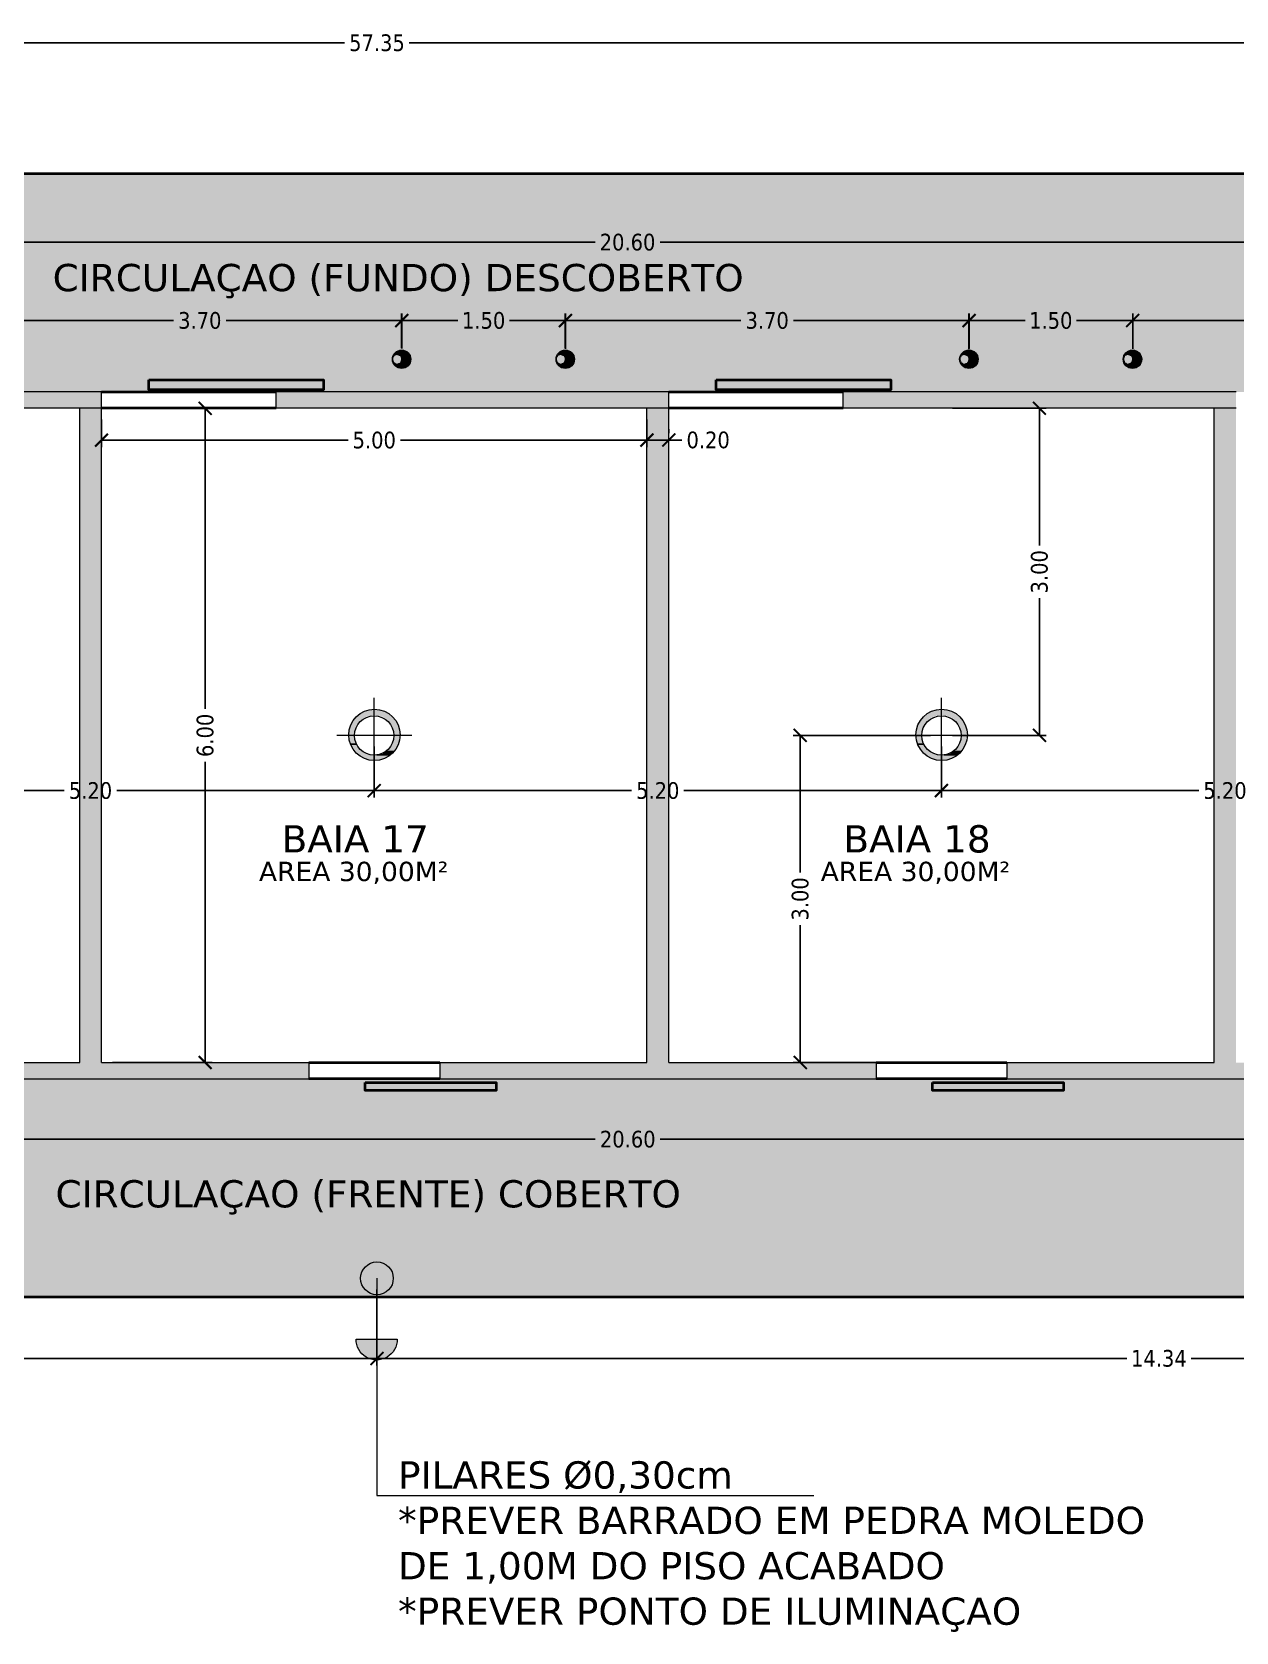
# Model space of a CAD drawing. Header units: millimetres. Extents: x 2543 to 3089, y 1295 to 1485.
# Drawn here: x 3016.77 to 3027.81, y 1408.72 to 1423.39 of the extents above; entities that cross this region are included whole.
import ezdxf

# ---------------------------------------------------------------- set-up
doc = ezdxf.new("R2010")
doc.units = ezdxf.units.MM
doc.layers.get('Defpoints').update_dxf_attribs({"lineweight": 0})
for name, color, linetype, lineweight in [('AF-Indicação coluna', 5, 'Continuous', 20), ('ARQ. Linha Grossa', 5, 'Continuous', 40), ('ARQ. Texto', 7, 'Continuous', 0)]:
    doc.layers.add(name, color=color, linetype=linetype, lineweight=lineweight)
doc.layers.add('ARQ. Hachura', color=7, linetype='Continuous', lineweight=0, true_color=0x9e9e9e)
doc.layers.add('PDF_IM- LUMINOTÉCNICO', color=7, linetype='Continuous', true_color=0xa500a5)
doc.styles.add('NICAZA', font='verdana.ttf', dxfattribs={"width": 0.85})
doc.styles.get("Standard").update_dxf_attribs({"font": 'arial.ttf'})
doc.dimstyles.new('esc-100', dxfattribs={"dimscale": 0.85, "dimtxt": 0.18, "dimasz": 0.14, "dimexe": 0.075, "dimexo": 0.12, "dimgap": 0.06, "dimtad": 0, "dimzin": 0, "dimdsep": 46, "dimtxsty": 'NICAZA', "dimblk": 'ARCHTICK', "dimcen": 0.09, "dimclrd": 7, "dimclre": 7, "dimclrt": 7, "dimadec": 1, "dimazin": 0, "dimtfac": 1, "dimtofl": 0, "dimtmove": 0, "dimatfit": 3, "dimfxl": 1, "dimtolj": 1, "dimtzin": 0, "dimarcsym": 0})

# ---------------------------------------------------------------- blocks, each defined once
blk = doc.blocks.new('_ArchTick')
at = {"color": 0, "linetype": 'ByBlock', "const_width": 0.15}
blk.add_lwpolyline([(-0.5, -0.5), (0.5, 0.5)], dxfattribs=at)
blk = doc.blocks.new('*D172')
at = {"layer": 'AF-Indicação coluna', "color": 7, "lineweight": -2, "transparency": 16777216}
for p, q in [((3011.935, 1420.627), (3011.935, 1421.524)), ((3032.533, 1420.627), (3032.533, 1421.524)), ((3011.935, 1421.46), (3021.936, 1421.46)), ((3032.533, 1421.46), (3022.532, 1421.46))]:
    blk.add_line(p, q, dxfattribs=at)
at = {"layer": 'Defpoints', "color": 0, "transparency": 16777216}
for p in [(3032.533, 1421.46), (3011.935, 1420.525), (3032.533, 1420.525)]:
    blk.add_point(p, dxfattribs=at)
at = {"layer": 'AF-Indicação coluna', "color": 7, "lineweight": -2, "transparency": 16777216, "xscale": 0.119, "yscale": 0.119, "zscale": 0.119, "rotation": 180}
blk.add_blockref('_ArchTick', (3011.935, 1421.46), dxfattribs=at)
at = {"layer": 'AF-Indicação coluna', "color": 7, "lineweight": -2, "transparency": 16777216, "xscale": 0.119, "yscale": 0.119, "zscale": 0.119}
blk.add_blockref('_ArchTick', (3032.533, 1421.46), dxfattribs=at)
at = {"layer": 'AF-Indicação coluna', "color": 7, "transparency": 16777216, "insert": (3022.234, 1421.46), "char_height": 0.153, "attachment_point": 5, "style": 'NICAZA'}
blk.add_mtext('\\A1;20.60', dxfattribs=at)
blk = doc.blocks.new('luminaria psio')
at = {"layer": 'PDF_IM- LUMINOTÉCNICO', "transparency": 33554559}
blk.add_hatch(color=256, dxfattribs=at).paths.add_polyline_path([(0.111, 0.515), (-0.102, 0.515), (-0.135, 0.499), (-0.167, 0.499), (-0.298, 0.434), (-0.429, 0.303), (-0.445, 0.27), (-0.445, 0.254), (-0.462, 0.254), (-0.462, 0.221), (-0.478, 0.205), (-0.478, 0.172), (-0.495, 0.172), (-0.495, 0.123), (-0.511, 0.106), (-0.511, 0.074), (-0.495, 0.106), (-0.478, 0.123), (-0.478, 0.156), (-0.462, 0.172), (-0.445, 0.172), (-0.445, 0.188), (-0.429, 0.205), (-0.413, 0.205), (-0.38, 0.237), (-0.364, 0.237), (-0.364, 0.254), (-0.331, 0.254), (-0.315, 0.27), (-0.184, 0.27), (-0.167, 0.254), (-0.135, 0.254), (-0.135, 0.237), (-0.118, 0.237), (-0.086, 0.221), (-0.086, 0.205), (-0.069, 0.205), (-0.02, 0.156), (-0.02, 0.139), (-0.004, 0.123), (-0.004, 0.106), (0.013, 0.074), (0.013, -0.074), (-0.004, -0.09), (-0.004, -0.123), (-0.036, -0.155), (-0.036, -0.172), (-0.069, -0.204), (-0.086, -0.204), (-0.086, -0.221), (-0.118, -0.221), (-0.135, -0.237), (-0.167, -0.253), (-0.184, -0.253), (-0.216, -0.27), (-0.282, -0.27), (-0.315, -0.253), (-0.331, -0.253), (-0.364, -0.237), (-0.38, -0.221), (-0.396, -0.221), (-0.413, -0.204), (-0.429, -0.204), (-0.445, -0.188), (-0.445, -0.172), (-0.478, -0.139), (-0.478, -0.123), (-0.495, -0.106), (-0.495, -0.09), (-0.511, -0.074), (-0.511, -0.106), (-0.495, -0.123), (-0.495, -0.155), (-0.478, -0.172), (-0.478, -0.204), (-0.462, -0.221), (-0.462, -0.237), (-0.445, -0.253), (-0.445, -0.27), (-0.429, -0.303), (-0.396, -0.319), (-0.38, -0.352), (-0.347, -0.368), (-0.331, -0.401), (-0.135, -0.499), (-0.102, -0.499), (-0.069, -0.515), (0.078, -0.515), (0.111, -0.499), (0.144, -0.499), (0.307, -0.417), (0.356, -0.368), (0.389, -0.352), (0.405, -0.319), (0.422, -0.303), (0.438, -0.27), (0.454, -0.27), (0.454, -0.237), (0.471, -0.237), (0.471, -0.204), (0.487, -0.204), (0.487, -0.155), (0.503, -0.139), (0.503, -0.09), (0.52, -0.074), (0.52, 0.074), (0.503, 0.106), (0.503, 0.156), (0.487, 0.172), (0.487, 0.205), (0.471, 0.205), (0.471, 0.237), (0.454, 0.254), (0.454, 0.27), (0.438, 0.27), (0.405, 0.335), (0.356, 0.385), (0.323, 0.401), (0.307, 0.434), (0.176, 0.499), (0.144, 0.499)])
at = {"layer": 'PDF_IM- LUMINOTÉCNICO', "lineweight": 18}
blk.add_lwpolyline([(0.013, 0.008), (0.013, 0.057), (-0.004, 0.106), (-0.02, 0.156), (-0.053, 0.188), (-0.086, 0.221), (-0.135, 0.254), (-0.184, 0.27), (-0.233, 0.27), (-0.282, 0.27), (-0.331, 0.254), (-0.38, 0.237), (-0.429, 0.205), (-0.462, 0.172), (-0.478, 0.123), (-0.511, 0.074), (-0.511, 0.025), (-0.511, -0.024), (-0.511, -0.074), (-0.478, -0.123), (-0.462, -0.155), (-0.429, -0.204), (-0.38, -0.221), (-0.331, -0.253), (-0.282, -0.27), (-0.233, -0.27), (-0.184, -0.253), (-0.135, -0.237), (-0.086, -0.221), (-0.053, -0.188), (-0.02, -0.139), (-0.004, -0.09), (0.013, -0.041)], close=True, dxfattribs=at)
at = {"layer": 'PDF_IM- LUMINOTÉCNICO', "lineweight": 0}
for points in [[(-0.511, 0.074), (-0.511, 0.074), (-0.511, 0.074)], [(-0.511, 0.074), (-0.511, 0.074), (-0.511, 0.074)], [(0.454, 0.27), (-0.233, 0.27), (0.454, 0.27)], [(0.454, 0.27), (-0.216, 0.27), (0.454, 0.27)], [(0.454, 0.254), (-0.167, 0.254), (0.454, 0.254)], [(0.471, 0.237), (-0.135, 0.237), (0.471, 0.237)], [(-0.511, -0.024), (-0.511, -0.024), (-0.511, -0.024)], [(-0.511, -0.024), (-0.511, -0.024), (-0.511, -0.024)], [(-0.511, -0.074), (-0.511, -0.074), (-0.511, -0.074)], [(-0.511, -0.074), (-0.511, -0.074), (-0.511, -0.074)], [(-0.495, -0.09), (-0.511, -0.074), (-0.495, -0.09)], [(0.454, -0.27), (-0.216, -0.27), (0.454, -0.27)], [(0.454, -0.253), (-0.167, -0.253), (0.454, -0.253)], [(0.471, -0.221), (-0.086, -0.221), (0.471, -0.221)], [(0.52, -0.024), (0.013, -0.024), (0.52, -0.024)]]:
    blk.add_lwpolyline(points, dxfattribs=at)
at = {"layer": 'PDF_IM- LUMINOTÉCNICO', "lineweight": 18}
blk.add_circle((0, 0), 0.52, dxfattribs=at)
blk = doc.blocks.new('*D158')
at = {"color": 7, "lineweight": -2, "transparency": 16777216}
for p, q in [((3016.464, 1420.478), (3016.464, 1420.806)), ((3016.464, 1420.742), (3018.072, 1420.742)), ((3020.163, 1420.742), (3018.554, 1420.742)), ((3020.163, 1420.489), (3020.163, 1420.806))]:
    blk.add_line(p, q, dxfattribs=at)
at = {"layer": 'Defpoints', "color": 0, "transparency": 16777216}
for p in [(3020.163, 1420.742), (3016.464, 1420.376), (3020.163, 1420.387)]:
    blk.add_point(p, dxfattribs=at)
at = {"color": 7, "lineweight": -2, "transparency": 16777216, "xscale": 0.119, "yscale": 0.119, "zscale": 0.119, "rotation": 180}
blk.add_blockref('_ArchTick', (3016.464, 1420.742), dxfattribs=at)
at = {"color": 7, "lineweight": -2, "transparency": 16777216, "xscale": 0.119, "yscale": 0.119, "zscale": 0.119}
blk.add_blockref('_ArchTick', (3020.163, 1420.742), dxfattribs=at)
at = {"color": 7, "transparency": 16777216, "insert": (3018.313, 1420.742), "char_height": 0.153, "attachment_point": 5, "style": 'NICAZA'}
blk.add_mtext('\\A1;3.70', dxfattribs=at)
blk = doc.blocks.new('*D159')
at = {"color": 7, "lineweight": -2, "transparency": 16777216}
for p, q in [((3020.165, 1420.486), (3020.165, 1420.806)), ((3020.165, 1420.742), (3020.679, 1420.742)), ((3021.665, 1420.742), (3021.151, 1420.742)), ((3021.665, 1420.482), (3021.665, 1420.806))]:
    blk.add_line(p, q, dxfattribs=at)
at = {"layer": 'Defpoints', "color": 0, "transparency": 16777216}
for p in [(3021.665, 1420.742), (3020.165, 1420.384), (3021.665, 1420.38)]:
    blk.add_point(p, dxfattribs=at)
at = {"color": 7, "lineweight": -2, "transparency": 16777216, "xscale": 0.119, "yscale": 0.119, "zscale": 0.119, "rotation": 180}
blk.add_blockref('_ArchTick', (3020.165, 1420.742), dxfattribs=at)
at = {"color": 7, "lineweight": -2, "transparency": 16777216, "xscale": 0.119, "yscale": 0.119, "zscale": 0.119}
blk.add_blockref('_ArchTick', (3021.665, 1420.742), dxfattribs=at)
at = {"color": 7, "transparency": 16777216, "insert": (3020.915, 1420.742), "char_height": 0.153, "attachment_point": 5, "style": 'NICAZA'}
blk.add_mtext('\\A1;1.50', dxfattribs=at)
blk = doc.blocks.new('*D160')
at = {"color": 7, "lineweight": -2, "transparency": 16777216}
for p, q in [((3021.663, 1420.489), (3021.663, 1420.806)), ((3021.663, 1420.742), (3023.273, 1420.742)), ((3025.365, 1420.742), (3023.755, 1420.742)), ((3025.365, 1420.486), (3025.365, 1420.806))]:
    blk.add_line(p, q, dxfattribs=at)
at = {"layer": 'Defpoints', "color": 0, "transparency": 16777216}
for p in [(3025.365, 1420.742), (3021.663, 1420.387), (3025.365, 1420.384)]:
    blk.add_point(p, dxfattribs=at)
at = {"color": 7, "lineweight": -2, "transparency": 16777216, "xscale": 0.119, "yscale": 0.119, "zscale": 0.119, "rotation": 180}
blk.add_blockref('_ArchTick', (3021.663, 1420.742), dxfattribs=at)
at = {"color": 7, "lineweight": -2, "transparency": 16777216, "xscale": 0.119, "yscale": 0.119, "zscale": 0.119}
blk.add_blockref('_ArchTick', (3025.365, 1420.742), dxfattribs=at)
at = {"color": 7, "transparency": 16777216, "insert": (3023.514, 1420.742), "char_height": 0.153, "attachment_point": 5, "style": 'NICAZA'}
blk.add_mtext('\\A1;3.70', dxfattribs=at)
blk = doc.blocks.new('*D161')
at = {"color": 7, "lineweight": -2, "transparency": 16777216}
for p, q in [((3025.364, 1420.478), (3025.364, 1420.806)), ((3025.364, 1420.742), (3025.878, 1420.742)), ((3026.865, 1420.742), (3026.35, 1420.742)), ((3026.865, 1420.482), (3026.865, 1420.806))]:
    blk.add_line(p, q, dxfattribs=at)
at = {"layer": 'Defpoints', "color": 0, "transparency": 16777216}
for p in [(3026.865, 1420.742), (3025.364, 1420.376), (3026.865, 1420.38)]:
    blk.add_point(p, dxfattribs=at)
at = {"color": 7, "lineweight": -2, "transparency": 16777216, "xscale": 0.119, "yscale": 0.119, "zscale": 0.119, "rotation": 180}
blk.add_blockref('_ArchTick', (3025.364, 1420.742), dxfattribs=at)
at = {"color": 7, "lineweight": -2, "transparency": 16777216, "xscale": 0.119, "yscale": 0.119, "zscale": 0.119}
blk.add_blockref('_ArchTick', (3026.865, 1420.742), dxfattribs=at)
at = {"color": 7, "transparency": 16777216, "insert": (3026.114, 1420.742), "char_height": 0.153, "attachment_point": 5, "style": 'NICAZA'}
blk.add_mtext('\\A1;1.50', dxfattribs=at)
blk = doc.blocks.new('*D152')
at = {"color": 7, "lineweight": -2, "transparency": 16777216}
for p, q in [((3026.865, 1420.486), (3026.865, 1420.806)), ((3026.865, 1420.742), (3028.473, 1420.742)), ((3030.564, 1420.742), (3028.955, 1420.742)), ((3030.564, 1420.478), (3030.564, 1420.806))]:
    blk.add_line(p, q, dxfattribs=at)
at = {"layer": 'Defpoints', "color": 0, "transparency": 16777216}
for p in [(3030.564, 1420.742), (3026.865, 1420.384), (3030.564, 1420.376)]:
    blk.add_point(p, dxfattribs=at)
at = {"color": 7, "lineweight": -2, "transparency": 16777216, "xscale": 0.119, "yscale": 0.119, "zscale": 0.119, "rotation": 180}
blk.add_blockref('_ArchTick', (3026.865, 1420.742), dxfattribs=at)
at = {"color": 7, "lineweight": -2, "transparency": 16777216, "xscale": 0.119, "yscale": 0.119, "zscale": 0.119}
blk.add_blockref('_ArchTick', (3030.564, 1420.742), dxfattribs=at)
at = {"color": 7, "transparency": 16777216, "insert": (3028.714, 1420.742), "char_height": 0.153, "attachment_point": 5, "style": 'NICAZA'}
blk.add_mtext('\\A1;3.70', dxfattribs=at)
blk = doc.blocks.new('*D142')
at = {"layer": 'AF-Indicação coluna', "color": 7, "lineweight": -2, "transparency": 16777216}
for p, q in [((3011.935, 1413.249), (3011.935, 1413.17)), ((3032.536, 1413.249), (3032.536, 1413.17)), ((3011.935, 1413.234), (3021.937, 1413.234)), ((3032.536, 1413.234), (3022.534, 1413.234))]:
    blk.add_line(p, q, dxfattribs=at)
at = {"layer": 'Defpoints', "color": 0, "transparency": 16777216}
for p in [(3011.935, 1413.351), (3032.536, 1413.351), (3011.935, 1413.234)]:
    blk.add_point(p, dxfattribs=at)
at = {"layer": 'AF-Indicação coluna', "color": 7, "lineweight": -2, "transparency": 16777216, "xscale": 0.119, "yscale": 0.119, "zscale": 0.119, "rotation": 180}
blk.add_blockref('_ArchTick', (3011.935, 1413.234), dxfattribs=at)
at = {"layer": 'AF-Indicação coluna', "color": 7, "lineweight": -2, "transparency": 16777216, "xscale": 0.119, "yscale": 0.119, "zscale": 0.119}
blk.add_blockref('_ArchTick', (3032.536, 1413.234), dxfattribs=at)
at = {"layer": 'AF-Indicação coluna', "color": 7, "transparency": 16777216, "insert": (3022.236, 1413.234), "char_height": 0.153, "attachment_point": 5, "style": 'NICAZA'}
blk.add_mtext('\\A1;20.60', dxfattribs=at)
blk = doc.blocks.new('*D130')
at = {"color": 7, "lineweight": -2, "transparency": 16777216}
for p, q in [((2991.262, 1422.19), (2991.262, 1423.351)), ((2991.262, 1423.288), (3019.64, 1423.288)), ((3048.612, 1423.288), (3020.233, 1423.288)), ((3048.612, 1422.19), (3048.612, 1423.351))]:
    blk.add_line(p, q, dxfattribs=at)
at = {"layer": 'Defpoints', "color": 0, "transparency": 16777216}
for p in [(3048.612, 1423.288), (2991.262, 1422.088), (3048.612, 1422.088)]:
    blk.add_point(p, dxfattribs=at)
at = {"color": 7, "lineweight": -2, "transparency": 16777216, "xscale": 0.119, "yscale": 0.119, "zscale": 0.119, "rotation": 180}
blk.add_blockref('_ArchTick', (2991.262, 1423.288), dxfattribs=at)
at = {"color": 7, "lineweight": -2, "transparency": 16777216, "xscale": 0.119, "yscale": 0.119, "zscale": 0.119}
blk.add_blockref('_ArchTick', (3048.612, 1423.288), dxfattribs=at)
at = {"color": 7, "transparency": 16777216, "insert": (3019.937, 1423.288), "char_height": 0.153, "attachment_point": 5, "style": 'NICAZA'}
blk.add_mtext('\\A1;57.35', dxfattribs=at)
blk = doc.blocks.new('PONTOLUZTETO')
at = {"layer": 'PDF_IM- LUMINOTÉCNICO', "transparency": 33554559}
h = blk.add_hatch(color=256, dxfattribs=at)
h.paths.add_polyline_path([(0.262, -0.393), (0.278, -0.36), (0.294, -0.36), (0.294, -0.344), (0.311, -0.344), (0.393, -0.262), (0.393, -0.245), (0.409, -0.229), (0.409, -0.213), (0.425, -0.196), (0.442, -0.164), (0.442, -0.131), (0.458, -0.131), (0.458, -0.049), (0.474, -0.033), (0.474, 0.033), (0.458, 0.065), (0.458, 0.131), (0.442, 0.147), (0.442, 0.18), (0.425, 0.196), (0.409, 0.229), (0.409, 0.245), (0.376, 0.278), (0.376, 0.294), (0.344, 0.327), (0.327, 0.327), (0.327, 0.344), (0.311, 0.36), (0.294, 0.36), (0.294, 0.376), (0.278, 0.376), (0.262, 0.393), (0.131, 0.458), (0.098, 0.458), (0.065, 0.474), (-0.065, 0.474), (-0.098, 0.458), (-0.131, 0.458), (-0.229, 0.409), (-0.245, 0.393), (-0.278, 0.376), (-0.294, 0.376), (-0.294, 0.36), (-0.311, 0.36), (-0.311, 0.344), (-0.327, 0.344), (-0.327, 0.327), (-0.344, 0.327), (-0.344, 0.311), (-0.36, 0.311), (-0.376, 0.294), (-0.376, 0.262), (-0.393, 0.262), (-0.393, 0.245), (-0.409, 0.229), (-0.425, 0.196), (-0.425, 0.18), (-0.442, 0.164), (-0.442, 0.115), (-0.458, 0.098), (-0.458, -0.098), (-0.442, -0.115), (-0.442, -0.164), (-0.425, -0.164), (-0.425, -0.196), (-0.393, -0.229), (-0.393, -0.245), (-0.376, -0.262), (-0.376, -0.278), (-0.36, -0.294), (-0.344, -0.294), (-0.344, -0.311), (-0.327, -0.327), (-0.311, -0.327), (-0.311, -0.344), (-0.294, -0.344), (-0.294, -0.36), (-0.278, -0.36), (-0.229, -0.409), (-0.196, -0.425), (-0.164, -0.425), (-0.098, -0.458), (0.098, -0.458), (0.164, -0.425), (0.196, -0.425)])
h.paths.add_polyline_path([(-0.049, -0.36), (-0.065, -0.344), (-0.098, -0.344), (-0.131, -0.327), (-0.147, -0.327), (-0.18, -0.311), (-0.196, -0.294), (-0.213, -0.294), (-0.278, -0.229), (-0.278, -0.213), (-0.294, -0.213), (-0.311, -0.196), (-0.327, -0.164), (-0.327, -0.131), (-0.344, -0.131), (-0.344, -0.082), (-0.36, -0.065), (-0.36, 0.065), (-0.344, 0.098), (-0.344, 0.131), (-0.327, 0.147), (-0.327, 0.18), (-0.311, 0.196), (-0.294, 0.229), (-0.278, 0.229), (-0.278, 0.245), (-0.262, 0.262), (-0.245, 0.262), (-0.229, 0.278), (-0.229, 0.294), (-0.213, 0.311), (-0.196, 0.311), (-0.18, 0.327), (-0.147, 0.327), (-0.147, 0.344), (-0.131, 0.344), (-0.098, 0.36), (-0.049, 0.36), (-0.016, 0.376), (0.016, 0.376), (0.049, 0.36), (0.098, 0.36), (0.131, 0.344), (0.164, 0.344), (0.164, 0.327), (0.18, 0.327), (0.196, 0.311), (0.213, 0.311), (0.229, 0.294), (0.229, 0.278), (0.262, 0.262), (0.294, 0.229), (0.311, 0.196), (0.327, 0.18), (0.327, 0.164), (0.344, 0.147), (0.344, 0.115), (0.36, 0.098), (0.36, -0.098), (0.344, -0.115), (0.344, -0.131), (0.311, -0.196), (0.262, -0.245), (0.262, -0.262), (0.229, -0.278), (0.213, -0.294), (0.196, -0.294), (0.164, -0.327), (0.131, -0.327), (0.098, -0.344), (0.082, -0.344), (0.049, -0.36)], flags=0)
at = {"layer": 'PDF_IM- LUMINOTÉCNICO', "lineweight": 18}
for points in [[(0, -0.687), (0, 0.687)], [(0.687, 0), (-0.687, 0)]]:
    blk.add_lwpolyline(points, dxfattribs=at)
at = {"layer": 'PDF_IM- LUMINOTÉCNICO', "lineweight": 0}
for points in [[(-0.327, -0.164), (-0.442, -0.164), (-0.327, -0.164)], [(0.294, -0.36), (0.049, -0.36), (0.294, -0.36)], [(0.327, -0.327), (0.164, -0.327), (0.327, -0.327)], [(0.36, -0.294), (0.213, -0.294), (0.36, -0.294)]]:
    blk.add_lwpolyline(points, dxfattribs=at)
at = {"layer": 'PDF_IM- LUMINOTÉCNICO', "lineweight": 18}
for centre, radius in [((0.003, 0.008), 0.471), ((-0.001, -0.002), 0.361)]:
    blk.add_circle(centre, radius, dxfattribs=at)
blk = doc.blocks.new('*D109')
at = {"color": 7, "lineweight": -2, "transparency": 16777216}
for p, q in [((3014.711, 1416.835), (3014.711, 1416.367)), ((3019.911, 1416.835), (3019.911, 1416.367)), ((3014.711, 1416.431), (3017.071, 1416.431)), ((3019.911, 1416.431), (3017.551, 1416.431))]:
    blk.add_line(p, q, dxfattribs=at)
at = {"layer": 'Defpoints', "color": 0, "transparency": 16777216}
for p in [(3014.711, 1416.937), (3019.911, 1416.937), (3019.911, 1416.431)]:
    blk.add_point(p, dxfattribs=at)
at = {"color": 7, "lineweight": -2, "transparency": 16777216, "xscale": 0.119, "yscale": 0.119, "zscale": 0.119, "rotation": 180}
blk.add_blockref('_ArchTick', (3014.711, 1416.431), dxfattribs=at)
at = {"color": 7, "lineweight": -2, "transparency": 16777216, "xscale": 0.119, "yscale": 0.119, "zscale": 0.119}
blk.add_blockref('_ArchTick', (3019.911, 1416.431), dxfattribs=at)
at = {"color": 7, "transparency": 16777216, "insert": (3017.311, 1416.431), "char_height": 0.153, "attachment_point": 5, "style": 'NICAZA'}
blk.add_mtext('\\A1;5.20', dxfattribs=at)
blk = doc.blocks.new('*D110')
at = {"color": 7, "lineweight": -2, "transparency": 16777216}
for p, q in [((3019.911, 1416.835), (3019.911, 1416.367)), ((3025.111, 1416.835), (3025.111, 1416.367)), ((3019.911, 1416.431), (3022.271, 1416.431)), ((3025.111, 1416.431), (3022.751, 1416.431))]:
    blk.add_line(p, q, dxfattribs=at)
at = {"layer": 'Defpoints', "color": 0, "transparency": 16777216}
for p in [(3019.911, 1416.937), (3025.111, 1416.937), (3025.111, 1416.431)]:
    blk.add_point(p, dxfattribs=at)
at = {"color": 7, "lineweight": -2, "transparency": 16777216, "xscale": 0.119, "yscale": 0.119, "zscale": 0.119, "rotation": 180}
blk.add_blockref('_ArchTick', (3019.911, 1416.431), dxfattribs=at)
at = {"color": 7, "lineweight": -2, "transparency": 16777216, "xscale": 0.119, "yscale": 0.119, "zscale": 0.119}
blk.add_blockref('_ArchTick', (3025.111, 1416.431), dxfattribs=at)
at = {"color": 7, "transparency": 16777216, "insert": (3022.511, 1416.431), "char_height": 0.153, "attachment_point": 5, "style": 'NICAZA'}
blk.add_mtext('\\A1;5.20', dxfattribs=at)
blk = doc.blocks.new('*D111')
at = {"color": 7, "lineweight": -2, "transparency": 16777216}
for p, q in [((3025.111, 1416.835), (3025.111, 1416.367)), ((3030.312, 1416.835), (3030.312, 1416.367)), ((3025.111, 1416.431), (3027.471, 1416.431)), ((3030.312, 1416.431), (3027.951, 1416.431))]:
    blk.add_line(p, q, dxfattribs=at)
at = {"layer": 'Defpoints', "color": 0, "transparency": 16777216}
for p in [(3025.111, 1416.937), (3030.312, 1416.937), (3030.312, 1416.431)]:
    blk.add_point(p, dxfattribs=at)
at = {"color": 7, "lineweight": -2, "transparency": 16777216, "xscale": 0.119, "yscale": 0.119, "zscale": 0.119, "rotation": 180}
blk.add_blockref('_ArchTick', (3025.111, 1416.431), dxfattribs=at)
at = {"color": 7, "lineweight": -2, "transparency": 16777216, "xscale": 0.119, "yscale": 0.119, "zscale": 0.119}
blk.add_blockref('_ArchTick', (3030.312, 1416.431), dxfattribs=at)
at = {"color": 7, "transparency": 16777216, "insert": (3027.711, 1416.431), "char_height": 0.153, "attachment_point": 5, "style": 'NICAZA'}
blk.add_mtext('\\A1;5.20', dxfattribs=at)
blk = doc.blocks.new('*D119')
at = {"color": 7, "lineweight": -2, "transparency": 16777216}
for p, q in [((3025.214, 1419.938), (3026.073, 1419.938)), ((3026.01, 1419.938), (3026.01, 1418.679)), ((3026.01, 1416.938), (3026.01, 1418.197)), ((3025.214, 1416.938), (3026.073, 1416.938))]:
    blk.add_line(p, q, dxfattribs=at)
at = {"layer": 'Defpoints', "color": 0, "transparency": 16777216}
for p in [(3025.112, 1419.938), (3026.01, 1419.938), (3025.112, 1416.938)]:
    blk.add_point(p, dxfattribs=at)
at = {"color": 7, "lineweight": -2, "transparency": 16777216, "xscale": 0.119, "yscale": 0.119, "zscale": 0.119}
for p, rotation in [((3026.01, 1419.938), 90), ((3026.01, 1416.938), 270)]:
    blk.add_blockref('_ArchTick', p, dxfattribs=dict(at, rotation=rotation))
at = {"color": 7, "transparency": 16777216, "insert": (3026.01, 1418.438), "char_height": 0.153, "attachment_point": 5, "rotation": 90, "style": 'NICAZA'}
blk.add_mtext('\\A1;3.00', dxfattribs=at)
blk = doc.blocks.new('*D120')
at = {"color": 7, "lineweight": -2, "transparency": 16777216}
for p, q in [((3025.01, 1416.938), (3023.753, 1416.938)), ((3023.817, 1416.938), (3023.817, 1415.679)), ((3023.817, 1413.938), (3023.817, 1415.197)), ((3025.01, 1413.938), (3023.753, 1413.938))]:
    blk.add_line(p, q, dxfattribs=at)
at = {"layer": 'Defpoints', "color": 0, "transparency": 16777216}
for p in [(3025.112, 1416.938), (3023.817, 1413.938), (3025.112, 1413.938)]:
    blk.add_point(p, dxfattribs=at)
at = {"color": 7, "lineweight": -2, "transparency": 16777216, "xscale": 0.119, "yscale": 0.119, "zscale": 0.119}
for p, rotation in [((3023.817, 1416.938), 90), ((3023.817, 1413.938), 270)]:
    blk.add_blockref('_ArchTick', p, dxfattribs=dict(at, rotation=rotation))
at = {"color": 7, "transparency": 16777216, "insert": (3023.817, 1415.438), "char_height": 0.153, "attachment_point": 5, "rotation": 90, "style": 'NICAZA'}
blk.add_mtext('\\A1;3.00', dxfattribs=at)
blk = doc.blocks.new('*D121')
at = {"color": 7, "lineweight": -2, "transparency": 16777216}
for p, q in [((3017.412, 1419.836), (3017.412, 1419.581)), ((3022.412, 1419.836), (3022.412, 1419.581)), ((3017.412, 1419.645), (3019.672, 1419.645)), ((3022.412, 1419.645), (3020.152, 1419.645))]:
    blk.add_line(p, q, dxfattribs=at)
at = {"layer": 'Defpoints', "color": 0, "transparency": 16777216}
for p in [(3017.412, 1419.938), (3022.412, 1419.938), (3022.412, 1419.645)]:
    blk.add_point(p, dxfattribs=at)
at = {"color": 7, "lineweight": -2, "transparency": 16777216, "xscale": 0.119, "yscale": 0.119, "zscale": 0.119, "rotation": 180}
blk.add_blockref('_ArchTick', (3017.412, 1419.645), dxfattribs=at)
at = {"color": 7, "lineweight": -2, "transparency": 16777216, "xscale": 0.119, "yscale": 0.119, "zscale": 0.119}
blk.add_blockref('_ArchTick', (3022.412, 1419.645), dxfattribs=at)
at = {"color": 7, "transparency": 16777216, "insert": (3019.912, 1419.645), "char_height": 0.153, "attachment_point": 5, "style": 'NICAZA'}
blk.add_mtext('\\A1;5.00', dxfattribs=at)
blk = doc.blocks.new('*D122')
at = {"color": 7, "lineweight": -2, "transparency": 16777216}
for p, q in [((3017.514, 1419.938), (3018.425, 1419.938)), ((3018.362, 1419.938), (3018.362, 1417.18)), ((3018.362, 1413.938), (3018.362, 1416.696)), ((3017.514, 1413.938), (3018.425, 1413.938))]:
    blk.add_line(p, q, dxfattribs=at)
at = {"layer": 'Defpoints', "color": 0, "transparency": 16777216}
for p in [(3017.412, 1419.938), (3017.412, 1413.938), (3018.362, 1413.938)]:
    blk.add_point(p, dxfattribs=at)
at = {"color": 7, "lineweight": -2, "transparency": 16777216, "xscale": 0.119, "yscale": 0.119, "zscale": 0.119}
for p, rotation in [((3018.362, 1419.938), 90), ((3018.362, 1413.938), 270)]:
    blk.add_blockref('_ArchTick', p, dxfattribs=dict(at, rotation=rotation))
at = {"color": 7, "transparency": 16777216, "insert": (3018.362, 1416.938), "char_height": 0.153, "attachment_point": 5, "rotation": 90, "style": 'NICAZA'}
blk.add_mtext('\\A1;6.00', dxfattribs=at)
blk = doc.blocks.new('*D123')
at = {"color": 7, "lineweight": -2, "transparency": 16777216}
for p, q in [((3022.412, 1419.747), (3022.412, 1419.709)), ((3022.612, 1419.747), (3022.612, 1419.709)), ((3022.412, 1419.646), (3022.612, 1419.646)), ((3022.612, 1419.646), (3022.731, 1419.646))]:
    blk.add_line(p, q, dxfattribs=at)
at = {"layer": 'Defpoints', "color": 0, "transparency": 16777216}
for p in [(3022.412, 1419.645), (3022.612, 1419.646), (3022.612, 1419.645)]:
    blk.add_point(p, dxfattribs=at)
at = {"color": 7, "lineweight": -2, "transparency": 16777216, "xscale": 0.119, "yscale": 0.119, "zscale": 0.119, "rotation": 180}
blk.add_blockref('_ArchTick', (3022.412, 1419.646), dxfattribs=at)
at = {"color": 7, "lineweight": -2, "transparency": 16777216, "xscale": 0.119, "yscale": 0.119, "zscale": 0.119}
blk.add_blockref('_ArchTick', (3022.612, 1419.646), dxfattribs=at)
at = {"color": 7, "transparency": 16777216, "insert": (3022.973, 1419.646), "char_height": 0.153, "attachment_point": 5, "style": 'NICAZA'}
blk.add_mtext('\\A1;0.20', dxfattribs=at)
blk = doc.blocks.new('*D254')
at = {"color": 7, "lineweight": -2, "transparency": 16777216}
for p, q in [((3005.599, 1411.857), (3005.599, 1411.16)), ((3019.937, 1411.857), (3019.937, 1411.16)), ((3005.599, 1411.224), (3012.473, 1411.224)), ((3019.937, 1411.224), (3013.062, 1411.224))]:
    blk.add_line(p, q, dxfattribs=at)
at = {"layer": 'Defpoints', "color": 0, "transparency": 16777216}
for p in [(3005.599, 1411.959), (3019.937, 1411.959), (3019.937, 1411.224)]:
    blk.add_point(p, dxfattribs=at)
at = {"color": 7, "lineweight": -2, "transparency": 16777216, "xscale": 0.119, "yscale": 0.119, "zscale": 0.119, "rotation": 180}
blk.add_blockref('_ArchTick', (3005.599, 1411.224), dxfattribs=at)
at = {"color": 7, "lineweight": -2, "transparency": 16777216, "xscale": 0.119, "yscale": 0.119, "zscale": 0.119}
blk.add_blockref('_ArchTick', (3019.937, 1411.224), dxfattribs=at)
at = {"color": 7, "transparency": 16777216, "insert": (3012.768, 1411.224), "char_height": 0.153, "attachment_point": 5, "style": 'NICAZA'}
blk.add_mtext('\\A1;14.34', dxfattribs=at)
blk = doc.blocks.new('*D255')
at = {"color": 7, "lineweight": -2, "transparency": 16777216}
for p, q in [((3019.937, 1411.857), (3019.937, 1411.16)), ((3034.274, 1411.857), (3034.274, 1411.16)), ((3019.937, 1411.224), (3026.811, 1411.224)), ((3034.274, 1411.224), (3027.4, 1411.224))]:
    blk.add_line(p, q, dxfattribs=at)
at = {"layer": 'Defpoints', "color": 0, "transparency": 16777216}
for p in [(3019.937, 1411.959), (3034.274, 1411.959), (3034.274, 1411.224)]:
    blk.add_point(p, dxfattribs=at)
at = {"color": 7, "lineweight": -2, "transparency": 16777216, "xscale": 0.119, "yscale": 0.119, "zscale": 0.119, "rotation": 180}
blk.add_blockref('_ArchTick', (3019.937, 1411.224), dxfattribs=at)
at = {"color": 7, "lineweight": -2, "transparency": 16777216, "xscale": 0.119, "yscale": 0.119, "zscale": 0.119}
blk.add_blockref('_ArchTick', (3034.274, 1411.224), dxfattribs=at)
at = {"color": 7, "transparency": 16777216, "insert": (3027.105, 1411.224), "char_height": 0.153, "attachment_point": 5, "style": 'NICAZA'}
blk.add_mtext('\\A1;14.34', dxfattribs=at)
blk = doc.blocks.new('arandela')
at = {"layer": 'PDF_IM- LUMINOTÉCNICO', "transparency": 33554559}
blk.add_hatch(color=256, dxfattribs=at).paths.add_polyline_path([(1.211, 0.507), (1.096, 0.507), (1.096, -0.524), (1.178, -0.524), (1.211, -0.507), (1.243, -0.507), (1.407, -0.425), (1.456, -0.376), (1.489, -0.36), (1.505, -0.327), (1.521, -0.311), (1.538, -0.278), (1.571, -0.245), (1.571, -0.213), (1.603, -0.147), (1.603, -0.115), (1.62, -0.082), (1.62, 0.065), (1.603, 0.098), (1.603, 0.131), (1.571, 0.196), (1.571, 0.229), (1.538, 0.262), (1.505, 0.327), (1.456, 0.376), (1.423, 0.393), (1.407, 0.425), (1.276, 0.491), (1.243, 0.491)])
at = {"layer": 'PDF_IM- LUMINOTÉCNICO', "lineweight": 18}
blk.add_lwpolyline([(1.096, -0.524), (1.096, 0.507, -1.019027)], format="xyb", close=True, dxfattribs=at)
blk.add_lwpolyline([(1.096, 0), (0, 0)], dxfattribs=at)

msp = doc.modelspace()

# ---------------------------------------------------------------- hatches: boundary and pattern name
at = {"layer": 'ARQ. Hachura', "transparency": 33554587}
h = msp.add_hatch(color=9, dxfattribs=at)
h.dxf.hatch_style = 1
h.paths.add_polyline_path([(3048.612, 1422.088), (2991.262, 1422.088), (2991.262, 1420.088), (3048.612, 1420.088)])
at = {"layer": 'ARQ. Hachura', "true_color": 0x636466, "transparency": 33554630}
h = msp.add_hatch(color=251, dxfattribs=at)
h.dxf.hatch_style = 1
h.paths.add_polyline_path([(2996.612, 1420.088), (2993.012, 1420.088), (2993.012, 1419.938), (2996.612, 1419.938)])
h.paths.add_polyline_path([(2991.412, 1419.938), (2991.412, 1420.088), (2991.262, 1420.088), (2991.268, 1414.055, -1), (2991.4, 1414.055)], flags=17)
h.paths.add_polyline_path([(3001.812, 1420.088), (2998.212, 1420.088), (2998.212, 1419.938), (3001.812, 1419.938)])
h.paths.add_polyline_path([(2991.4, 1414.055), (2991.412, 1419.938), (2991.412, 1413.788), (2991.262, 1413.788), (2991.262, 1420.088), (2991.268, 1414.055, -1.001048)])
h.paths.add_polyline_path([(3007.012, 1420.088), (3003.412, 1420.088), (3003.412, 1419.938), (3007.012, 1419.938)])
h.paths.add_polyline_path([(3012.212, 1420.088), (3008.612, 1420.088), (3008.612, 1419.938), (3012.212, 1419.938)])
h.paths.add_polyline_path([(3017.412, 1420.088), (3013.812, 1420.088), (3013.812, 1419.938), (3017.412, 1419.938)])
h.paths.add_polyline_path([(3022.612, 1420.088), (3019.012, 1420.088), (3019.012, 1419.938), (3022.612, 1419.938)])
h.paths.add_polyline_path([(3027.812, 1420.088), (3024.212, 1420.088), (3024.212, 1419.938), (3027.812, 1419.938)])
h.paths.add_polyline_path([(3033.012, 1420.088), (3029.412, 1420.088), (3029.412, 1419.938), (3033.012, 1419.938)])
h.paths.add_polyline_path([(3038.212, 1420.088), (3034.612, 1420.088), (3034.612, 1419.938), (3038.212, 1419.938)])
h.paths.add_polyline_path([(3043.412, 1420.088), (3039.812, 1420.088), (3039.812, 1419.938), (3043.412, 1419.938)])
h.paths.add_polyline_path([(3048.612, 1420.088), (3045.012, 1420.088), (3045.012, 1419.938), (3048.612, 1419.938)])
at = {"layer": 'ARQ. Hachura', "true_color": 0x636466, "transparency": 33554521}
h = msp.add_hatch(color=251, dxfattribs=at)
h.dxf.hatch_style = 1
h.paths.add_polyline_path([(2998.512, 1413.938), (2996.562, 1413.938), (2994.512, 1413.938), (2994.512, 1413.788), (2998.512, 1413.788)])
h.paths.add_polyline_path([(2996.612, 1419.938), (2996.412, 1419.938), (2996.412, 1413.938), (2996.562, 1413.938), (2996.612, 1413.938)])
h.paths.add_polyline_path([(2993.312, 1413.938), (2991.412, 1413.938), (2991.412, 1413.788), (2993.312, 1413.788)])
h.paths.add_polyline_path([(3003.712, 1413.938), (3001.712, 1413.938), (2999.712, 1413.938), (2999.712, 1413.788), (3003.712, 1413.788)])
h.paths.add_polyline_path([(3001.812, 1419.938), (3001.612, 1419.938), (3001.612, 1413.938), (3001.712, 1413.938), (3001.812, 1413.938)])
h.paths.add_polyline_path([(3008.912, 1413.938), (3006.862, 1413.938), (3004.912, 1413.938), (3004.912, 1413.788), (3008.912, 1413.788)])
h.paths.add_polyline_path([(3007.012, 1419.938), (3006.812, 1419.938), (3006.812, 1413.938), (3006.862, 1413.938), (3007.012, 1413.938)])
h.paths.add_polyline_path([(3012.212, 1419.938), (3012.012, 1419.938), (3012.012, 1413.938), (3012.212, 1413.938)])
h.paths.add_polyline_path([(3014.112, 1413.938), (3012.212, 1413.938), (3012.012, 1413.938), (3010.112, 1413.938), (3010.112, 1413.788), (3014.112, 1413.788)])
h.paths.add_polyline_path([(3017.412, 1419.938), (3017.212, 1419.938), (3017.212, 1413.938), (3015.312, 1413.938), (3015.312, 1413.788), (3019.312, 1413.788), (3019.312, 1413.938), (3017.412, 1413.938)])
h.paths.add_polyline_path([(3022.612, 1419.938), (3022.412, 1419.938), (3022.412, 1413.938), (3020.512, 1413.938), (3020.512, 1413.788), (3024.512, 1413.788), (3024.512, 1413.938), (3022.612, 1413.938)])
h.paths.add_polyline_path([(3027.812, 1419.938), (3027.612, 1419.938), (3027.612, 1413.938), (3025.712, 1413.938), (3025.712, 1413.788), (3029.712, 1413.788), (3029.712, 1413.938), (3027.812, 1413.938)])
h.paths.add_polyline_path([(3033.012, 1419.938), (3032.812, 1419.938), (3032.812, 1413.938), (3030.912, 1413.938), (3030.912, 1413.788), (3034.912, 1413.788), (3034.912, 1413.938), (3033.012, 1413.938)])
h.paths.add_polyline_path([(3038.212, 1419.938), (3038.012, 1419.938), (3038.012, 1413.938), (3036.112, 1413.938), (3036.112, 1413.788), (3040.112, 1413.788), (3040.112, 1413.938), (3038.212, 1413.938)])
h.paths.add_polyline_path([(3043.412, 1419.938), (3043.212, 1419.938), (3043.212, 1413.938), (3043.412, 1413.938)])
h.paths.add_polyline_path([(3045.312, 1413.938), (3043.412, 1413.938), (3043.212, 1413.938), (3041.312, 1413.938), (3041.312, 1413.788), (3045.312, 1413.788)])
at = {"layer": 'ARQ. Hachura', "transparency": 33554587}
h = msp.add_hatch(color=9, dxfattribs=at)
h.dxf.hatch_style = 1
h.paths.add_polyline_path([(3048.612, 1413.788), (2991.262, 1413.788), (2991.262, 1411.788), (3048.612, 1411.788)])

# ---------------------------------------------------------------- linework, layer by layer
at = {"layer": 'AF-Indicação coluna'}
for p, q in [((3017.412, 1420.088), (3013.812, 1420.088)), ((3017.412, 1419.938), (3017.412, 1420.088)), ((3022.612, 1420.088), (3019.012, 1420.088)), ((3019.012, 1419.938), (3019.012, 1420.088)), ((3022.612, 1419.938), (3022.612, 1420.088)), ((3022.612, 1413.938), (3022.612, 1420.088)), ((3027.812, 1420.088), (3024.212, 1420.088)), ((3024.212, 1419.938), (3024.212, 1420.088)), ((3017.412, 1419.938), (3013.812, 1419.938)), ((3017.212, 1413.938), (3017.212, 1419.938)), ((3017.412, 1413.938), (3017.412, 1419.938)), ((3022.612, 1419.938), (3019.012, 1419.938)), ((3022.412, 1413.938), (3022.412, 1419.938)), ((3027.812, 1419.938), (3024.212, 1419.938)), ((3027.612, 1413.938), (3027.612, 1419.938)), ((3015.312, 1413.938), (3017.212, 1413.938)), ((3017.412, 1413.938), (3019.312, 1413.938)), ((3019.312, 1413.938), (3019.312, 1413.788)), ((3020.512, 1413.938), (3022.412, 1413.938)), ((3020.512, 1413.938), (3020.512, 1413.788)), ((3022.612, 1413.938), (3024.512, 1413.938)), ((3024.512, 1413.938), (3024.512, 1413.788)), ((3025.712, 1413.938), (3027.612, 1413.938)), ((3025.712, 1413.938), (3025.712, 1413.788)), ((3015.312, 1413.788), (3019.312, 1413.788)), ((3020.512, 1413.788), (3024.512, 1413.788)), ((3025.712, 1413.788), (3029.712, 1413.788))]:
    msp.add_line(p, q, dxfattribs=at)
msp.add_circle((3019.937, 1411.959), 0.15, dxfattribs=at)
at = {"layer": 'ARQ. Linha Grossa', "color": 251, "true_color": 0x636466}
for p, q in [((3048.612, 1422.088), (2991.262, 1422.088)), ((3017.412, 1420.088), (3019.012, 1420.088)), ((3022.612, 1420.088), (3024.212, 1420.088)), ((3019.012, 1419.938), (3017.412, 1419.938)), ((3024.212, 1419.938), (3022.612, 1419.938)), ((3019.312, 1413.938), (3020.512, 1413.938)), ((3024.512, 1413.938), (3025.712, 1413.938)), ((3020.512, 1413.788), (3019.312, 1413.788)), ((3025.712, 1413.788), (3024.512, 1413.788)), ((2991.262, 1411.788), (3048.612, 1411.788))]:
    msp.add_line(p, q, dxfattribs=at)
for points in [[(3017.847, 1420.197), (3019.447, 1420.197), (3019.447, 1420.107), (3017.847, 1420.107)], [(3023.047, 1420.197), (3024.647, 1420.197), (3024.647, 1420.107), (3023.047, 1420.107)], [(3019.829, 1413.754), (3021.029, 1413.754), (3021.029, 1413.68), (3019.829, 1413.68)], [(3025.029, 1413.754), (3026.229, 1413.754), (3026.229, 1413.68), (3025.029, 1413.68)]]:
    msp.add_lwpolyline(points, close=True, dxfattribs=at)
at = {"layer": 'ARQ. Texto'}
for p, q in [((3019.937, 1411.959), (3019.937, 1409.966)), ((3019.937, 1409.966), (3023.941, 1409.966))]:
    msp.add_line(p, q, dxfattribs=at)

# ---------------------------------------------------------------- block references
at = {"layer": 'ARQ. Linha Grossa'}
for name, p, xscale, yscale, zscale in [('luminaria psio', (3020.163, 1420.387), 0.1626700142454813, 0.1626700142454813, 0.1626700142454813), ('luminaria psio', (3021.663, 1420.387), 0.1626700142454813, 0.1626700142454813, 0.1626700142454813), ('luminaria psio', (3025.363, 1420.387), 0.1626700142454813, 0.1626700142454813, 0.1626700142454813), ('luminaria psio', (3026.863, 1420.387), 0.1626700142454813, 0.1626700142454813, 0.1626700142454813), ('PONTOLUZTETO', (3019.912, 1416.938), 0.5, 0.5, 0.5), ('PONTOLUZTETO', (3025.112, 1416.938), 0.5, 0.5, 0.5)]:
    msp.add_blockref(name, p, dxfattribs=dict(at, xscale=xscale, yscale=yscale, zscale=zscale))
at = {"layer": 'ARQ. Linha Grossa', "xscale": 0.3650523665493891, "yscale": 0.3650523665493891, "zscale": 0.3650523665493891, "rotation": 270}
msp.add_blockref('arandela', (3019.937, 1411.802), dxfattribs=at)

# ---------------------------------------------------------------- texts
at = {"layer": 'ARQ. Texto', "attachment_point": 1}
for s, insert, char_height, width in [('{\\fVerdana|b0|i0|c0|p34;CIRCULAÇAO (FUNDO) DESCOBERTO}', (3016.964, 1421.261), 0.24977, 7.20832), ('{\\fVerdana|b0|i0|c0|p34;BAIA 17}', (3019.063, 1416.114), 0.24977, 7.20832), ('{\\fVerdana|b0|i0|c0|p34;BAIA 18}', (3024.213, 1416.114), 0.24977, 7.20832), ('{\\fVerdana|b0|i0|c0|p34;AREA 30,00M²}', (3018.855, 1415.779), 0.17726, 5.11574), ('{\\fVerdana|b0|i0|c0|p34;AREA 30,00M²}', (3024.005, 1415.779), 0.17726, 5.11574), ('{\\fVerdana|b0|i0|c0|p34;CIRCULAÇAO (FRENTE) COBERTO}', (3016.99, 1412.859), 0.24977, 7.20832), ('{\\fVerdana|b0|i0|c0|p34;PILARES Ø0,30cm\\P*PREVER BARRADO EM PEDRA MOLEDO DE 1,00M DO PISO ACABADO\\P*PREVER PONTO DE ILUMINAÇAO}', (3020.13, 1410.281), 0.24977, 7.20832)]:
    msp.add_mtext(s, dxfattribs=dict(at, insert=insert, char_height=char_height, width=width))

# ---------------------------------------------------------------- dimensions: what is measured, and where the dimension line sits
for base, p1, p2, picture, middle in [((3048.612, 1423.288), (2991.262, 1422.088), (3048.612, 1422.088), '*D130', (3019.937, 1423.288)), ((3020.163, 1420.742), (3016.464, 1420.376), (3020.163, 1420.387), '*D158', (3018.313, 1420.742)), ((3021.665, 1420.742), (3020.165, 1420.384), (3021.665, 1420.38), '*D159', (3020.915, 1420.742)), ((3025.365, 1420.742), (3021.663, 1420.387), (3025.365, 1420.384), '*D160', (3023.514, 1420.742)), ((3026.865, 1420.742), (3025.364, 1420.376), (3026.865, 1420.38), '*D161', (3026.114, 1420.742)), ((3030.564, 1420.742), (3026.865, 1420.384), (3030.564, 1420.376), '*D152', (3028.714, 1420.742)), ((3022.412, 1419.645), (3017.412, 1419.938), (3022.412, 1419.938), '*D121', (3019.912, 1419.645)), ((3022.612, 1419.646), (3022.412, 1419.645), (3022.612, 1419.645), '*D123', (3022.973, 1419.646)), ((3019.911, 1416.431), (3014.711, 1416.937), (3019.911, 1416.937), '*D109', (3017.311, 1416.431)), ((3025.111, 1416.431), (3019.911, 1416.937), (3025.111, 1416.937), '*D110', (3022.511, 1416.431)), ((3030.312, 1416.431), (3025.111, 1416.937), (3030.312, 1416.937), '*D111', (3027.711, 1416.431)), ((3019.937, 1411.224), (3005.599, 1411.959), (3019.937, 1411.959), '*D254', (3012.768, 1411.224)), ((3034.274, 1411.224), (3019.937, 1411.959), (3034.274, 1411.959), '*D255', (3027.105, 1411.224))]:
    dim = msp.add_linear_dim(base=base, p1=p1, p2=p2, dimstyle='esc-100')
    dim.commit()
    dim.dimension.update_dxf_attribs({"geometry": picture, "text_midpoint": middle})
for base, p1, p2, picture, middle in [((3018.362, 1413.938), (3017.412, 1419.938), (3017.412, 1413.938), '*D122', (3018.362, 1416.938)), ((3026.01, 1419.938), (3025.112, 1416.938), (3025.112, 1419.938), '*D119', (3026.01, 1418.438)), ((3023.817, 1413.938), (3025.112, 1416.938), (3025.112, 1413.938), '*D120', (3023.817, 1415.438))]:
    dim = msp.add_linear_dim(base=base, p1=p1, p2=p2, angle=90, dimstyle='esc-100')
    dim.commit()
    dim.dimension.update_dxf_attribs({"geometry": picture, "text_midpoint": middle})
at = {"layer": 'AF-Indicação coluna'}
for base, p1, p2, picture, middle in [((3032.533, 1421.46), (3011.935, 1420.525), (3032.533, 1420.525), '*D172', (3022.234, 1421.46)), ((3011.935, 1413.234), (3032.536, 1413.351), (3011.935, 1413.351), '*D142', (3022.236, 1413.234))]:
    dim = msp.add_linear_dim(base=base, p1=p1, p2=p2, dimstyle='esc-100', dxfattribs=at)
    dim.commit()
    dim.dimension.update_dxf_attribs({"geometry": picture, "text_midpoint": middle})

doc.saveas('drawing.dxf')
